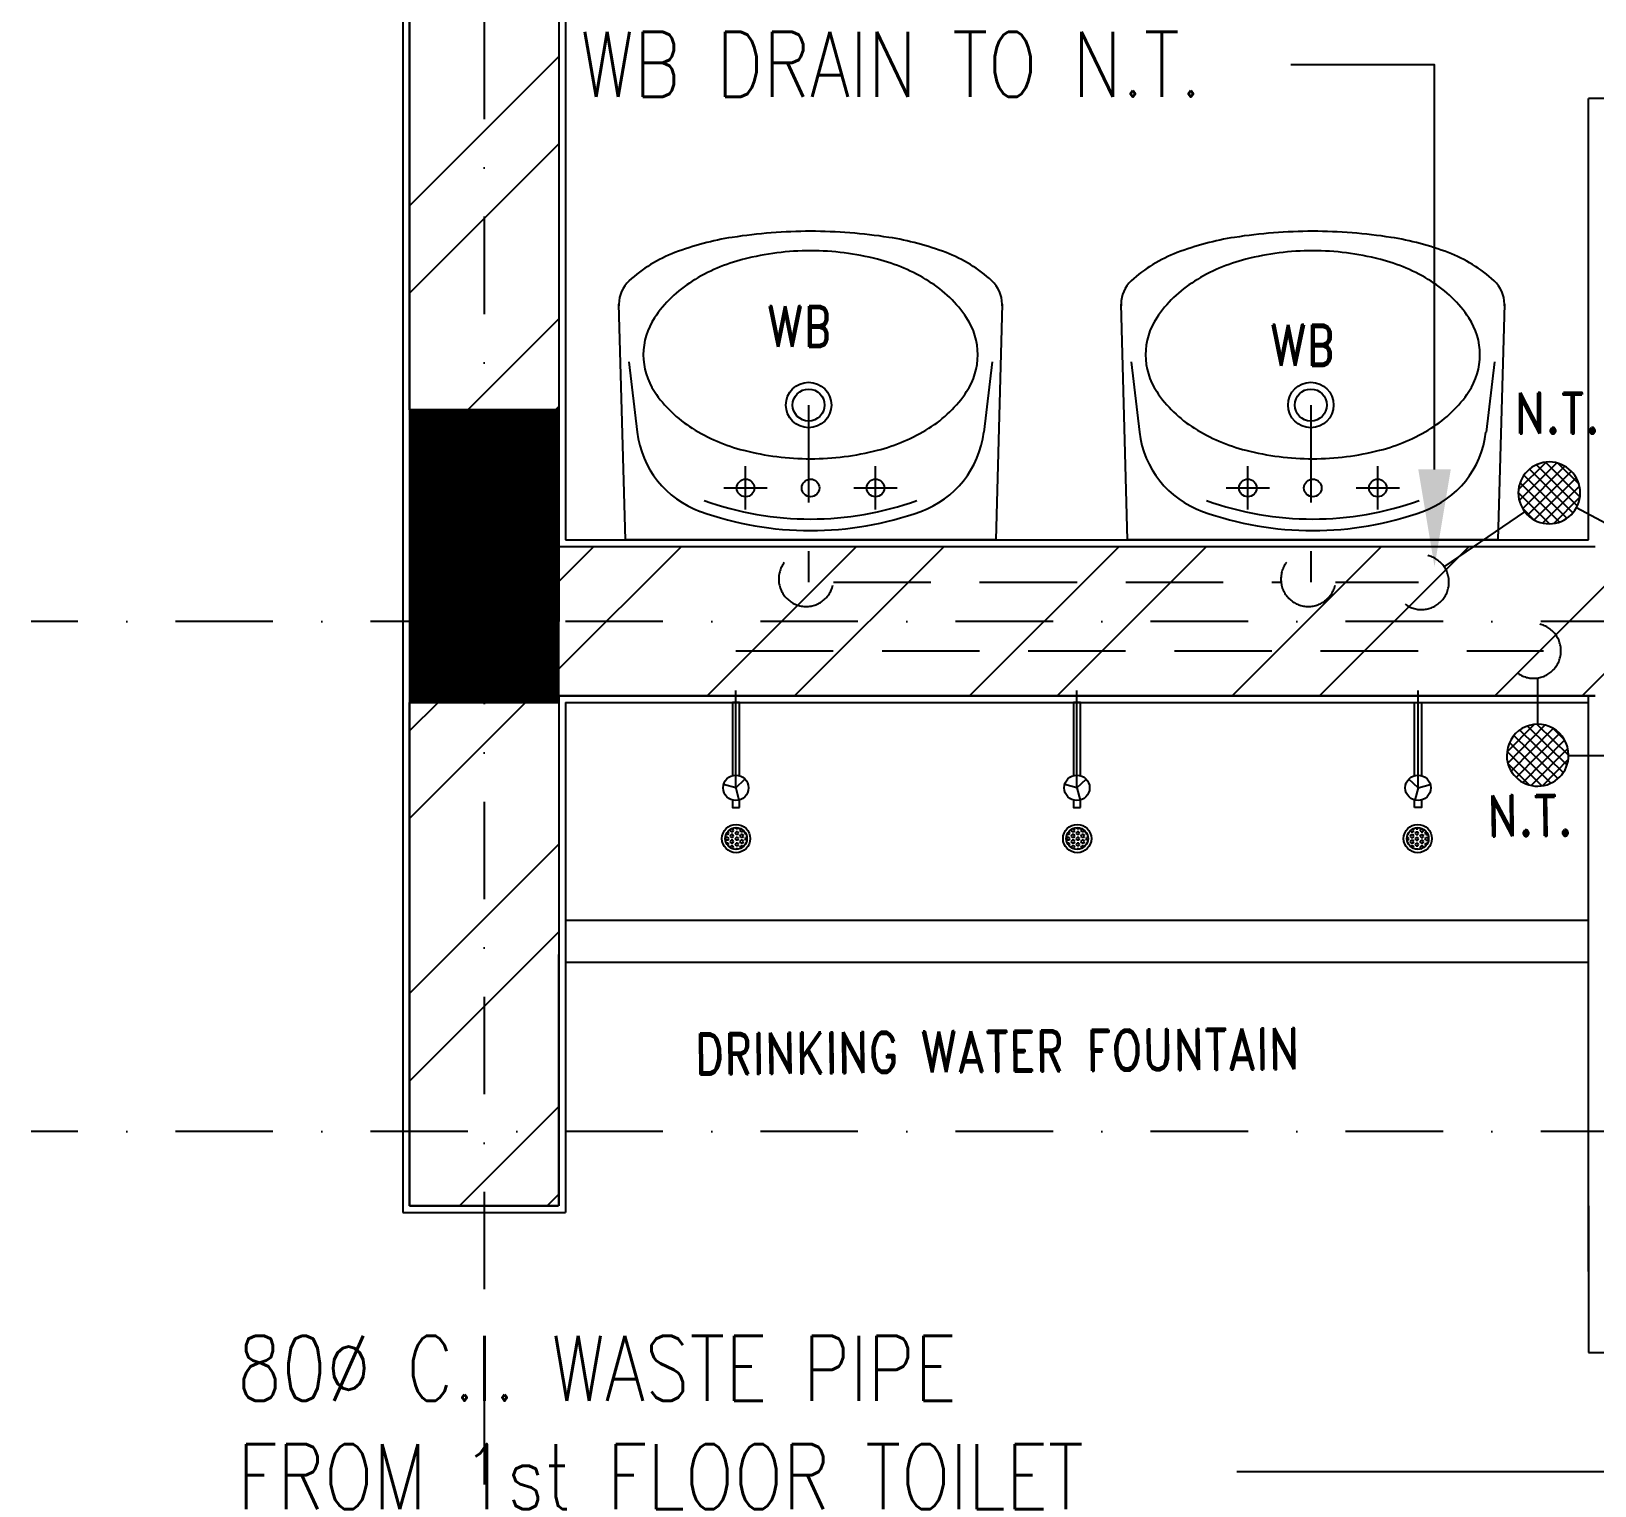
# Model space of a CAD drawing. Extents: x -437689 to -407696, y -55787 to -37037.
# Drawn here: x -436566 to -435362, y -41073 to -39954 of the extents above; entities that cross this region are included whole.
import ezdxf

# ---------------------------------------------------------------- set-up
doc = ezdxf.new("R2010")
doc.units = 0
doc.header["$LTSCALE"] = 150
doc.header["$MEASUREMENT"] = 0
doc.linetypes.add('DASHDOT', pattern=[1, 0.5, -0.25, 0, -0.25])
doc.linetypes.add('DASHED', pattern=[0.75, 0.5, -0.25])
doc.layers.get('0').update_dxf_attribs({"linetype": 'CONTINUOUS'})
doc.layers.get('DEFPOINTS').update_dxf_attribs({"linetype": 'CONTINUOUS'})
for name, color, linetype in [('COL', 2, 'CONTINUOUS'), ('DR', 6, 'CONTINUOUS'), ('GRID', 252, 'DASHDOT'), ('HAT', 9, 'CONTINUOUS'), ('TEXT', 7, 'CONTINUOUS'), ('TXT', 7, 'CONTINUOUS'), ('WALL', 7, 'CONTINUOUS'), ('WASTE', 3, 'DASHED')]:
    doc.layers.add(name, color=color, linetype=linetype)
doc.styles.add('T', font='romans.shx', dxfattribs={"height": 450})
doc.styles.add('TESTI', font='ROMAND.SHX')

# ---------------------------------------------------------------- blocks, each defined once
blk = doc.blocks.new('*X1')
at = {"color": 0}
for p, q in [((7366.8, -71880.1), (7367.5, -71880.1)), ((7367.5, -71880.1), (7368.7, -71877.9)), ((7368.7, -71877.9), (7368.3, -71877.2)), ((7372.5, -71875.8), (7371.2, -71873.6)), ((7371.2, -71882.3), (7372.5, -71880.1)), ((7372.5, -71875.8), (7375, -71875.8)), ((7372.5, -71880.1), (7375, -71880.1)), ((7374.2, -71871.4), (7375, -71871.4)), ((7376.2, -71873.6), (7375, -71871.4)), ((7375, -71875.8), (7376.2, -71873.6)), ((7376.2, -71882.3), (7375, -71880.1)), ((7380, -71880.1), (7378.7, -71877.9)), ((7378.7, -71877.9), (7380, -71875.8)), ((7380, -71871.4), (7379, -71869.7)), ((7380, -71871.4), (7382.5, -71871.4)), ((7380, -71875.8), (7382.5, -71875.8)), ((7380, -71880.1), (7382.5, -71880.1)), ((7382.5, -71871.4), (7383.7, -71869.3)), ((7383.7, -71877.9), (7382.5, -71875.8)), ((7382.5, -71880.1), (7383.7, -71877.9)), ((7387.5, -71875.8), (7386.2, -71873.6)), ((7386.2, -71873.6), (7387.5, -71871.4)), ((7386.2, -71882.3), (7387.5, -71880.1)), ((7387.5, -71871.4), (7390, -71871.4)), ((7387.5, -71875.8), (7390, -71875.8)), ((7387.5, -71880.1), (7390, -71880.1)), ((7391.2, -71873.6), (7390, -71871.4)), ((7390, -71875.8), (7391.2, -71873.6)), ((7391.2, -71882.3), (7390, -71880.1)), ((7395, -71880.1), (7393.7, -71877.9)), ((7393.7, -71877.9), (7395, -71875.8)), ((7395, -71875.8), (7395.8, -71875.8)), ((7395, -71880.1), (7397.5, -71880.1)), ((7397.5, -71880.1), (7397.9, -71879.4)), ((7365.8, -71884.4), (7367.5, -71884.4)), ((7366, -71888.8), (7367.5, -71888.8)), ((7367.3, -71893.1), (7367.5, -71893.1)), ((7368.7, -71886.6), (7367.5, -71884.4)), ((7367.5, -71888.8), (7368.7, -71886.6)), ((7368.7, -71895.3), (7367.5, -71893.1)), ((7368.6, -71895.5), (7368.7, -71895.3)), ((7372.5, -71884.4), (7371.2, -71882.3)), ((7372.5, -71893.1), (7371.2, -71890.9)), ((7371.2, -71890.9), (7372.5, -71888.8)), ((7371.7, -71898.8), (7372.5, -71897.4)), ((7372.5, -71884.4), (7375, -71884.4)), ((7372.5, -71888.8), (7375, -71888.8)), ((7372.5, -71893.1), (7375, -71893.1)), ((7372.5, -71897.4), (7375, -71897.4)), ((7375, -71884.4), (7376.2, -71882.3)), ((7376.2, -71890.9), (7375, -71888.8)), ((7375, -71893.1), (7376.2, -71890.9)), ((7376.2, -71899.6), (7375, -71897.4)), ((7375.3, -71901.2), (7376.2, -71899.6)), ((7380, -71888.8), (7378.7, -71886.6)), ((7380, -71897.4), (7378.7, -71895.3)), ((7378.7, -71886.6), (7380, -71884.4)), ((7378.7, -71895.3), (7380, -71893.1)), ((7379.6, -71902.5), (7380, -71901.8)), ((7380, -71884.4), (7382.5, -71884.4)), ((7380, -71888.8), (7382.5, -71888.8)), ((7380, -71893.1), (7382.5, -71893.1)), ((7380, -71897.4), (7382.5, -71897.4)), ((7380, -71901.8), (7382.5, -71901.8)), ((7383.7, -71886.6), (7382.5, -71884.4)), ((7382.5, -71888.8), (7383.7, -71886.6)), ((7383.7, -71895.3), (7382.5, -71893.1)), ((7382.5, -71897.4), (7383.7, -71895.3)), ((7383.1, -71902.8), (7382.5, -71901.8)), ((7387.5, -71884.4), (7386.2, -71882.3)), ((7387.5, -71893.1), (7386.2, -71890.9)), ((7387.5, -71901.8), (7386.2, -71899.6)), ((7386.2, -71890.9), (7387.5, -71888.8)), ((7386.2, -71899.6), (7387.5, -71897.4)), ((7387.5, -71884.4), (7390, -71884.4)), ((7387.5, -71888.8), (7390, -71888.8)), ((7387.5, -71893.1), (7390, -71893.1)), ((7387.5, -71897.4), (7390, -71897.4)), ((7387.5, -71901.8), (7388.3, -71901.8)), ((7390, -71884.4), (7391.2, -71882.3)), ((7391.2, -71890.9), (7390, -71888.8)), ((7390, -71893.1), (7391.2, -71890.9)), ((7391.2, -71899.6), (7390, -71897.4)), ((7390.6, -71900.7), (7391.2, -71899.6)), ((7395, -71888.8), (7393.7, -71886.6)), ((7394.9, -71897.3), (7393.7, -71895.3)), ((7393.7, -71886.6), (7395, -71884.4)), ((7393.7, -71895.3), (7395, -71893.1)), ((7395, -71884.4), (7397.5, -71884.4)), ((7395, -71888.8), (7397.5, -71888.8)), ((7395, -71893.1), (7397.5, -71893.1)), ((7398.7, -71886.6), (7397.5, -71884.4)), ((7397.5, -71888.8), (7398.7, -71886.6)), ((7397.6, -71893.3), (7397.5, -71893.1))]:
    blk.add_line(p, q, dxfattribs=at)

msp = doc.modelspace()

# ---------------------------------------------------------------- linework, layer by layer
at = {"color": 8}
for p, q in [((-436108.3, -40345.6), (-436113.3, -40164.1)), ((-435818.3, -40164.1), (-435823.3, -40345.6)), ((-435721.8, -40345.6), (-435726.8, -40164.1)), ((-435431.8, -40164.1), (-435436.8, -40345.6)), ((-436105.6, -40208.5), (-436099.2, -40262.6)), ((-435826.1, -40208.5), (-435832.4, -40262.6)), ((-435719.1, -40208.5), (-435712.7, -40262.6)), ((-435439.5, -40208.5), (-435445.9, -40262.6)), ((-436015.8, -40322.2), (-436015.8, -40288.9)), ((-435915.8, -40322.2), (-435915.8, -40288.9)), ((-435629.3, -40322.2), (-435629.3, -40288.9)), ((-435529.3, -40322.2), (-435529.3, -40288.9)), ((-436032.5, -40305.6), (-435999.2, -40305.6)), ((-435932.5, -40305.6), (-435899.2, -40305.6)), ((-435646, -40305.6), (-435612.6, -40305.6)), ((-435546, -40305.6), (-435512.6, -40305.6)), ((-435823.3, -40345.6), (-436108.3, -40345.6)), ((-435436.8, -40345.6), (-435721.8, -40345.6))]:
    msp.add_line(p, q, dxfattribs=at)
at = {"color": 0}
for p, q in [((-435420.9, -40306.9), (-435399.7, -40285.7)), ((-435420.3, -40315.1), (-435391.5, -40286.3)), ((-435417.7, -40321.4), (-435385.2, -40288.9)), ((-435416.8, -40295.8), (-435383.7, -40328.9)), ((-435413.8, -40326.4), (-435380.3, -40292.8)), ((-435412.6, -40291.2), (-435379.1, -40324.7)), ((-435407.2, -40287.8), (-435375.7, -40319.3)), ((-435400.3, -40285.8), (-435373.7, -40312.4)), ((-435390.7, -40286.5), (-435374.4, -40302.8)), ((-435419.7, -40301.7), (-435389.6, -40331.8)), ((-435408.8, -40330.1), (-435376.5, -40297.8)), ((-435402.4, -40332.6), (-435374.1, -40304.3)), ((-435421, -40309.3), (-435397.2, -40333.1)), ((-435393.8, -40332.9), (-435373.8, -40312.8)), ((-435417.7, -40321.4), (-435409.3, -40329.8)), ((-435408.9, -40487.7), (-435429.9, -40509)), ((-435400.7, -40488.2), (-435429.2, -40517.3)), ((-435414.1, -40488.9), (-435383.7, -40518.8)), ((-435406.5, -40487.6), (-435382.5, -40511.2)), ((-435394.4, -40490.7), (-435426.6, -40523.5)), ((-435424.5, -40496.2), (-435390.7, -40529.3)), ((-435389.4, -40494.6), (-435422.7, -40528.5)), ((-435419.9, -40491.9), (-435386.6, -40524.7)), ((-435385.6, -40499.6), (-435417.6, -40532.2)), ((-435394.4, -40490.7), (-435385.9, -40499.1)), ((-435429.8, -40508.5), (-435403, -40534.8)), ((-435427.9, -40501.6), (-435396.1, -40532.8)), ((-435383.1, -40506), (-435411.1, -40534.6)), ((-435429, -40518), (-435412.5, -40534.2)), ((-435382.7, -40514.5), (-435402.6, -40534.8))]:
    msp.add_line(p, q, dxfattribs=at)
for p, q in [((-436023.3, -40536.4), (-436032.7, -40533.7)), ((-436023.3, -40536.4), (-436016.3, -40529.6)), ((-436023.3, -40536.4), (-436020.9, -40545.9)), ((-435760.8, -40536.4), (-435770.2, -40533.7)), ((-435760.8, -40536.4), (-435753.8, -40529.6)), ((-435760.8, -40536.4), (-435758.4, -40545.9)), ((-435498.3, -40536.4), (-435505.3, -40529.6)), ((-435498.3, -40536.4), (-435500.7, -40545.9)), ((-435498.3, -40536.4), (-435488.9, -40533.7))]:
    msp.add_line(p, q)
for points in [[(-436020.6, -40527), (-436020.6, -40470.6), (-436026, -40470.6), (-436026, -40527)], [(-435758.1, -40527), (-435758.1, -40470.6), (-435763.5, -40470.6), (-435763.5, -40527)], [(-435501, -40527), (-435501, -40470.6), (-435495.6, -40470.6), (-435495.6, -40527)], [(-436026, -40545.8), (-436026, -40551.5), (-436020.6, -40551.5)], [(-436020.6, -40551.5), (-436020.6, -40545.8)], [(-435763.5, -40545.8), (-435763.5, -40551.5), (-435758.1, -40551.5)], [(-435758.1, -40551.5), (-435758.1, -40545.8)], [(-435495.6, -40545.8), (-435495.6, -40551.5), (-435501, -40551.5)], [(-435501, -40551.5), (-435501, -40545.8)]]:
    msp.add_lwpolyline(points)
at = {"color": 8}
for centre, radius in [((-435967.3, -40241.8), 17.5), ((-435580.8, -40241.8), 17.5), ((-435967.3, -40241.8), 12.3), ((-435580.8, -40241.8), 12.3), ((-436015.8, -40305.6), 6.77), ((-435965.8, -40305.6), 6.77), ((-435915.8, -40305.6), 6.77), ((-435629.3, -40305.6), 6.77), ((-435579.3, -40305.6), 6.77), ((-435529.3, -40305.6), 6.77)]:
    msp.add_circle(centre, radius, dxfattribs=at)
for centre, radius in [((-436023.3, -40536.4), 9.79), ((-435760.8, -40536.4), 9.79), ((-435498.3, -40536.4), 9.79), ((-436023.1, -40575.4), 10.9), ((-436023.1, -40575.4), 8.38), ((-435760.6, -40575.4), 10.9), ((-435760.6, -40575.4), 8.38), ((-435498.5, -40575.4), 10.9), ((-435498.5, -40575.4), 8.38)]:
    msp.add_circle(centre, radius)
for centre, radius, start, end in [((-435991.8, -40330.9), 220.8, 98.9379, 110.7914), ((-435965.8, -40495.8), 387.7, 90, 98.9379), ((-435965.8, -40495.8), 387.7, 81.0621, 90), ((-435939.9, -40330.9), 220.8, 69.2086, 81.0621), ((-435605.2, -40330.9), 220.8, 98.9379, 110.7914), ((-435579.3, -40495.8), 387.7, 90, 98.9379), ((-435579.3, -40495.8), 387.7, 81.0621, 90), ((-435553.4, -40330.9), 220.8, 69.2086, 81.0621), ((-436031, -40227.6), 110.3, 110.7914, 132.5102), ((-435965.8, -40329.6), 206.5, 90, 104.4333), ((-435965.8, -40329.6), 206.5, 75.5667, 90), ((-435900.7, -40227.6), 110.3, 47.4898, 69.2086), ((-435644.5, -40227.6), 110.3, 110.7914, 132.5102), ((-435579.3, -40329.6), 206.5, 90, 104.4333), ((-435579.3, -40329.6), 206.5, 75.5667, 90), ((-435514.2, -40227.6), 110.3, 47.4898, 69.2086), ((-435981.9, -40267.2), 142.1, 104.4333, 121.8551), ((-435949.8, -40267.2), 142.1, 58.1449, 75.5667), ((-435595.4, -40267.2), 142.1, 104.4333, 121.8551), ((-435563.2, -40267.2), 142.1, 58.1449, 75.5667), ((-436089.2, -40164.1), 24.1, 132.5102, 180), ((-436006.3, -40227.8), 95.7, 121.8551, 146.3116), ((-435925.3, -40227.8), 95.7, 33.6884, 58.1449), ((-435842.5, -40164.1), 24.1, 360, 47.4898), ((-435702.7, -40164.1), 24.1, 132.5102, 180), ((-435619.8, -40227.8), 95.7, 121.8551, 146.3116), ((-435538.8, -40227.8), 95.7, 33.6884, 58.1449), ((-435455.9, -40164.1), 24.1, 360, 47.4898), ((-436089.2, -40164.1), 24.1, 180, 183.1561), ((-435842.5, -40164.1), 24.1, 356.8439, 360), ((-435702.7, -40164.1), 24.1, 180, 183.1561), ((-435455.9, -40164.1), 24.1, 356.8439, 360), ((-436043.4, -40203.1), 51.1, 146.3116, 180), ((-435888.2, -40203.1), 51.1, 360, 33.6884), ((-435656.9, -40203.1), 51.1, 146.3116, 180), ((-435501.7, -40203.1), 51.1, 360, 33.6884), ((-436043.4, -40203.1), 51.1, 180, 213.6884), ((-435888.2, -40203.1), 51.1, 326.3116, 360), ((-435656.9, -40203.1), 51.1, 180, 213.6884), ((-435501.7, -40203.1), 51.1, 326.3116, 360), ((-436006.3, -40178.4), 95.7, 213.6884, 238.1449), ((-435925.3, -40178.4), 95.7, 301.8551, 326.3116), ((-435619.8, -40178.4), 95.7, 213.6884, 238.1449), ((-435538.8, -40178.4), 95.7, 301.8551, 326.3116), ((-435981.9, -40139), 142.1, 238.1449, 255.5667), ((-435949.8, -40139), 142.1, 284.4333, 301.8551), ((-435595.4, -40139), 142.1, 238.1449, 255.5667), ((-435563.2, -40139), 142.1, 284.4333, 301.8551), ((-436025.7, -40254), 74, 186.7128, 250.2795), ((-435906, -40254), 74, 289.7205, 353.2872), ((-435639.2, -40254), 74, 186.7128, 250.2795), ((-435519.5, -40254), 74, 289.7205, 353.2872), ((-435965.8, -40076.6), 206.5, 255.5667, 270), ((-435965.8, -40076.6), 206.5, 270, 284.4333), ((-435579.3, -40076.6), 206.5, 255.5667, 270), ((-435579.3, -40076.6), 206.5, 270, 284.4333), ((-435965.8, -40087), 242.5, 250.2795, 289.7205), ((-435579.3, -40087), 242.5, 250.2795, 289.7205), ((-435965.8, -40087), 251.4, 250.2795, 289.7205), ((-435579.3, -40087), 251.4, 250.2795, 289.7205)]:
    msp.add_arc(centre, radius, start, end, dxfattribs=at)
for centre, start, end in [((-435397.3, -40309.4), 90, 270), ((-435397.3, -40309.4), 270, 90), ((-435406.2, -40511.3), 0.5207, 180.5207), ((-435406.2, -40511.3), 180.5207, 0.5207)]:
    msp.add_arc(centre, 23.8, start, end)
at = {"layer": 'COL'}
msp.add_line((-436274.5, -40245.6), (-436159.5, -40245.6), dxfattribs=at)
at = {"layer": 'COL', "const_width": 115}
msp.add_lwpolyline([(-436217, -40470.6), (-436217, -40245.6)], dxfattribs=at)
at = {"layer": 'COL'}
msp.add_lwpolyline([(-436274.5, -40245.6), (-436274.5, -40470.6), (-436274.5, -40470.6), (-436159.5, -40470.6), (-436159.5, -40245.6)], dxfattribs=at)
at = {"layer": 'DEFPOINTS', "color": 8}
for p, q in [((-436108.3, -40345.6), (-436113.3, -40164.1)), ((-435818.3, -40164.1), (-435823.3, -40345.6)), ((-435721.8, -40345.6), (-435726.8, -40164.1)), ((-435431.8, -40164.1), (-435436.8, -40345.6)), ((-435823.3, -40345.6), (-436108.3, -40345.6)), ((-435436.8, -40345.6), (-435721.8, -40345.6))]:
    msp.add_line(p, q, dxfattribs=at)
for centre, radius, start, end in [((-435991.8, -40330.9), 220.8, 98.9379, 110.7914), ((-435965.8, -40495.8), 387.7, 90, 98.9379), ((-435965.8, -40495.8), 387.7, 81.0621, 90), ((-435939.9, -40330.9), 220.8, 69.2086, 81.0621), ((-435605.2, -40330.9), 220.8, 98.9379, 110.7914), ((-435579.3, -40495.8), 387.7, 90, 98.9379), ((-435579.3, -40495.8), 387.7, 81.0621, 90), ((-435553.4, -40330.9), 220.8, 69.2086, 81.0621), ((-436031, -40227.6), 110.3, 110.7914, 132.5102), ((-435900.7, -40227.6), 110.3, 47.4898, 69.2086), ((-435644.5, -40227.6), 110.3, 110.7914, 132.5102), ((-435514.2, -40227.6), 110.3, 47.4898, 69.2086), ((-436089.2, -40164.1), 24.1, 132.5102, 180), ((-435842.5, -40164.1), 24.1, 360, 47.4898), ((-435702.7, -40164.1), 24.1, 132.5102, 180), ((-435455.9, -40164.1), 24.1, 360, 47.4898), ((-435842.5, -40164.1), 24.1, 356.8439, 360), ((-435455.9, -40164.1), 24.1, 356.8439, 360)]:
    msp.add_arc(centre, radius, start, end, dxfattribs=at)
at = {"layer": 'DR', "linetype": 'CONTINUOUS', "ltscale": 900}
for points in [[(-435485.6, -40291.3), (-435485.6, -39979.9), (-435545.7, -39979.9), (-435596.1, -39979.9)], [(-435197, -40975.2), (-435197, -41062.7), (-435587.3, -41062.7), (-435637.7, -41062.7)]]:
    msp.add_lwpolyline(points, dxfattribs=at)
msp.add_solid([(-435473.1, -40291.3), (-435485.6, -40366.3), (-435498.1, -40291.3)], dxfattribs=at)
at = {"layer": 'GRID'}
for p, q in [((-436217, -38295.6), (-436217, -43799.9)), ((-432777.2, -40408.3), (-436565.5, -40408.3))]:
    msp.add_line(p, q, dxfattribs=at)
at = {"layer": 'GRID', "color": 9}
msp.add_line((-432777.2, -40800.8), (-436565.5, -40800.8), dxfattribs=at)
at = {"layer": 'WALL', "color": 9, "linetype": 'CONTINUOUS', "ltscale": 900}
for p, q in [((-436279.5, -39425.6), (-436279.5, -40863.1)), ((-436154.5, -39420.6), (-436154.5, -40345.6)), ((-436154.5, -40470.6), (-436154.5, -40863.1))]:
    msp.add_line(p, q, dxfattribs=at)
at = {"layer": 'WALL', "linetype": 'CONTINUOUS', "ltscale": 900}
for p, q in [((-436274.5, -39425.6), (-436274.5, -40858.1)), ((-436159.5, -39420.6), (-436159.5, -40408.3)), ((-436159.5, -40465.6), (-436159.5, -40858.1)), ((-436274.5, -40858.1), (-436159.7, -40858.1)), ((-435367, -40970.8), (-435242, -40970.8))]:
    msp.add_line(p, q, dxfattribs=at)
at = {"layer": 'WALL', "linetype": 'DASHDOT', "ltscale": 900}
for p, q in [((-436274.5, -40245.6), (-436274.5, -39425.6)), ((-436159.5, -39425.6), (-436159.5, -40245.6)), ((-436159.5, -40245.6), (-436274.5, -40245.6)), ((-436159.5, -40465.6), (-436159.5, -40350.6)), ((-436159.5, -40350.6), (-435362, -40350.6)), ((-436274.5, -40858.1), (-436274.5, -40470.6)), ((-436274.5, -40470.6), (-436159.5, -40470.6)), ((-436159.5, -40470.6), (-436159.7, -40858.1)), ((-435362, -40465.6), (-436159.5, -40465.6)), ((-436159.5, -40465.6), (-436159.5, -40465.6)), ((-436159.7, -40858.1), (-436274.5, -40858.1))]:
    msp.add_line(p, q, dxfattribs=at)
at = {"layer": 'WALL', "color": 9, "linetype": 'DASHDOT', "ltscale": 900}
for p, q in [((-436274.5, -40088.5), (-436159.5, -39973.5)), ((-435214.5, -40006), (-435367, -40006)), ((-436274.5, -40155.8), (-436159.5, -40040.8)), ((-436229.6, -40245.6), (-436159.5, -40175.5)), ((-436162.2, -40245.6), (-436159.5, -40242.9)), ((-435439.3, -40465.6), (-435304.5, -40330.8)), ((-436159.5, -40377.6), (-436132.5, -40350.6)), ((-436159.5, -40444.9), (-436065.2, -40350.6)), ((-436045.5, -40465.6), (-435930.5, -40350.6)), ((-435978.1, -40465.6), (-435863.1, -40350.6)), ((-435843.4, -40465.6), (-435728.4, -40350.6)), ((-435776.1, -40465.6), (-435661.1, -40350.6)), ((-435641.4, -40465.6), (-435526.4, -40350.6)), ((-435574, -40465.6), (-435459, -40350.6)), ((-435372, -40465.6), (-435304.5, -40398.2)), ((-436274.5, -40492.6), (-436252.5, -40470.6)), ((-436274.5, -40559.9), (-436185.2, -40470.6)), ((-436274.5, -40694.6), (-436159.6, -40579.7)), ((-436274.5, -40762), (-436159.6, -40647.1)), ((-436235.9, -40858.1), (-436159.7, -40781.9)), ((-436168.6, -40858.1), (-436159.7, -40849.2))]:
    msp.add_line(p, q, dxfattribs=at)
at = {"layer": 'WALL', "color": 9}
for q in [(-435367, -40006), (-435367, -40073.5)]:
    msp.add_line((-435367, -40345.6), q, dxfattribs=at)
at = {"layer": 'WALL', "linetype": 'CONTINUOUS'}
for p, q in [((-436159.5, -40350.6), (-435362, -40350.6)), ((-436217, -40470.6), (-436159.5, -40470.6)), ((-436159.5, -40465.6), (-435362, -40465.6)), ((-436159.5, -40465.6), (-435362, -40465.6)), ((-436154.5, -40470.6), (-435367, -40470.6)), ((-436154.5, -40638.1), (-435367, -40638.1)), ((-436154.5, -40670.6), (-435367, -40670.6)), ((-435367, -40858.1), (-435367, -40970.8))]:
    msp.add_line(p, q, dxfattribs=at)
at = {"layer": 'WALL', "color": 9, "linetype": 'CONTINUOUS'}
for p, q in [((-436154.5, -40345.6), (-435367, -40345.6)), ((-436154.5, -40470.6), (-435367, -40470.6)), ((-436279.5, -40863.1), (-436154.5, -40863.1))]:
    msp.add_line(p, q, dxfattribs=at)
at = {"layer": 'WALL'}
for p, q in [((-435367, -40908.5), (-435367, -40465.6)), ((-435367, -40858.1), (-435367, -40470.6))]:
    msp.add_line(p, q, dxfattribs=at)
at = {"layer": 'WALL', "linetype": 'CONTINUOUS'}
msp.add_point((-436023.3, -40470.6), dxfattribs=at)
at = {"layer": 'WASTE'}
for p, q in [((-435967.3, -40241.8), (-435967.3, -40378.1)), ((-435580.8, -40241.8), (-435580.8, -40378.1)), ((-435376.3, -40320.6), (-435138.3, -40447.8)), ((-435478.1, -40366.3), (-435416, -40324)), ((-435948.2, -40378.1), (-435603.6, -40378.1)), ((-435561.7, -40378.1), (-435498, -40378.1)), ((-436023.3, -40536.4), (-436023.3, -40431)), ((-436023.3, -40431), (-435401.8, -40431)), ((-435760.8, -40536.4), (-435760.8, -40431)), ((-435498.3, -40536.4), (-435498.3, -40431)), ((-435406.1, -40487.8), (-435406.1, -40451.8)), ((-435382.3, -40511.5), (-435137.5, -40511.5))]:
    msp.add_line(p, q, dxfattribs=at)
for centre, start, end in [((-435969.2, -40375.7), 143.1301, 36.8699), ((-435582.7, -40375.7), 143.1301, 36.8699), ((-435495.6, -40378.1), 233.1301, 126.8699), ((-435409.4, -40431), 233.1301, 126.8699)]:
    msp.add_arc(centre, 21.1, start, end, dxfattribs=at)

# ---------------------------------------------------------------- block references
at = {"layer": 'HAT', "extrusion": (0, 0, -1), "xscale": 0.5, "yscale": 0.5, "zscale": -0.5}
for p in [(432331.9, -4632.3), (432069.4, -4632.3)]:
    msp.add_blockref('*X1', p, dxfattribs=at)
at = {"layer": 'HAT', "xscale": 0.5, "yscale": 0.5, "zscale": 0.5}
msp.add_blockref('*X1', (-439189.7, -4632.3), dxfattribs=at)

# ---------------------------------------------------------------- texts
at = {"layer": 'TEXT', "style": 'T', "width": 0.8}
for s, p in [('WB DRAIN TO N.T.', (-436142.9, -40004.6)), ('80%%c C.I. WASTE PIPE', (-436407, -41008)), ('FROM 1st FLOOR TOILET', (-436407, -41091.4))]:
    msp.add_text(s, height=50, dxfattribs=at).set_placement(p)
at = {"layer": 'TXT', "style": 'TESTI', "width": 0.8}
for s, p in [('WB', (-435999.4, -40197.1)), ('WB', (-435612.2, -40211.5)), ('N.T.', (-435424.1, -40263.8))]:
    msp.add_text(s, height=31.5, dxfattribs=at).set_placement(p)
for s, p in [('N.T.', (-435444.9, -40573.8)), ('DRINKING WATER FOUNTAIN', (-436054.8, -40757))]:
    msp.add_text(s, height=31.5, rotation=0.5207, dxfattribs=at).set_placement(p)

doc.saveas('drawing.dxf')
